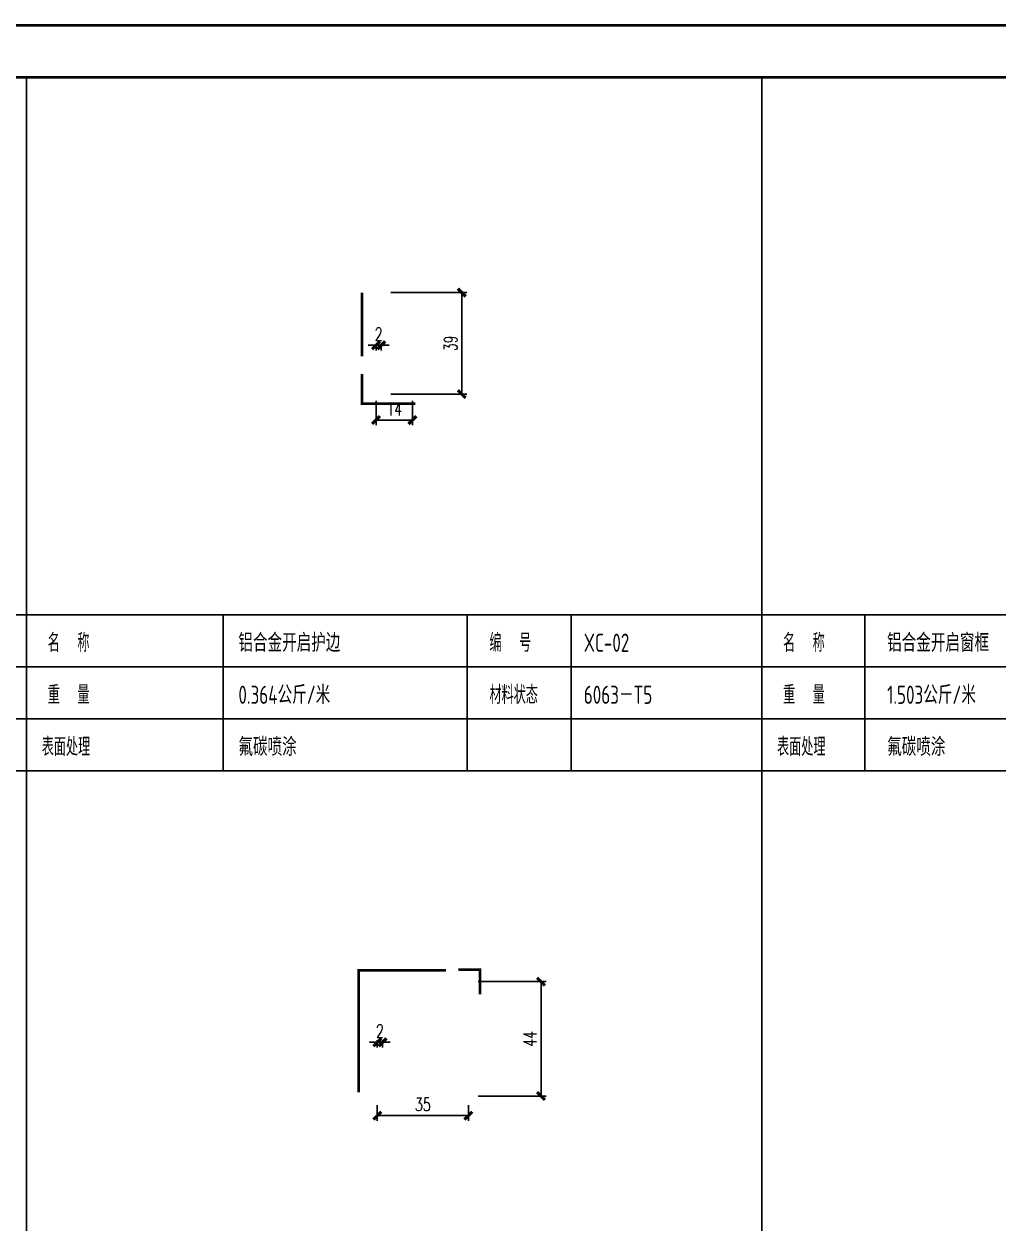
# Model space of a CAD drawing. Extents: x -51737 to 14768, y -80661 to -36245.
# Drawn here: x -51275 to -50900.6, y -80280.6 to -79819.6 of the extents above; entities that cross this region are included whole.
import ezdxf
from ezdxf.enums import TextEntityAlignment as Align

# ---------------------------------------------------------------- set-up
doc = ezdxf.new("R2010")
doc.units = 0
doc.linetypes.add('DASHED2', pattern=[9.525, 6.35, -3.175])
for name, color, linetype in [('0-cxFrame', 155, 'Continuous'), ('0-symbol', 71, 'Continuous'), ('0-text', 7, 'Continuous'), ('0-细实线', 6, 'Continuous'), ('DIM', 173, 'Continuous')]:
    doc.layers.add(name, color=color, linetype=linetype)
doc.layers.add('0-cxText', color=131, linetype='Continuous', lineweight=25)
doc.layers.add('0-图框', color=7, linetype='Continuous', lineweight=20)
doc.styles.add('CHINESE', font='ros1.shx', dxfattribs={"width": 0.8, "bigfont": 'hztxt.shx'})
doc.styles.add('cx_tuming', font='simhei.ttf')
doc.styles.add('cx_tuqian1', font='')
doc.styles.add('DHTEXT-1', font='ROMANS.shx', dxfattribs={"width": 0.7, "bigfont": 'CHINESE.shx'})
doc.styles.add('样式 1', font='romans.shx', dxfattribs={"width": 0.7, "bigfont": 'chinese.shx'})
doc.styles.add('黑体', font='simhei.ttf', dxfattribs={"height": 12})
doc.styles.get('cx_tuqian1').set_extended_font_data('SimSun')
doc.dimstyles.new('ZN2', dxfattribs={"dimscale": 2, "dimtxt": 2.5, "dimasz": 1.5, "dimexe": 1, "dimexo": 2, "dimgap": 0.9, "dimtad": 1, "dimdec": 1, "dimdsep": 46, "dimtxsty": 'DHTEXT-1', "dimblk": 'ARCHTICK', "dimcen": 2.5, "dimclrd": 173, "dimclre": 173, "dimclrt": 7, "dimazin": 2, "dimtfac": 1, "dimtdec": 1, "dimtix": 1, "dimtmove": 2, "dimatfit": 3, "dimfxl": 0, "dimtolj": 1, "dimtzin": 0, "dimarcsym": 0})

# ---------------------------------------------------------------- blocks, each defined once
blk = doc.blocks.new('TK22.A2 L(Dragon)')
at = {"layer": '0-cxFrame', "color": 7, "const_width": 0.5}
blk.add_lwpolyline([(0, 0), (-594, 0), (-594, 420), (0, 420)], close=True, dxfattribs=at)
at = {"layer": '0-cxFrame', "const_width": 0.5}
blk.add_lwpolyline([(-80, 10), (-574, 10), (-574, 410), (-80, 410)], close=True, dxfattribs=at)
at = {"style": '黑体', "flags": 4}
blk.add_attdef('图幅', text='', height=3.3, dxfattribs=at).set_placement((-40, 3), align=Align.RIGHT)
at = {"layer": '0-cxText', "flags": 4}
for tag, height, style, p in [('建设单位', 3.5, 'cx_tuming', (-45, 240)), ('项目名称', 3.5, 'cx_tuming', (-45, 210)), ('子项名称', 3.5, 'cx_tuming', (-45, 180)), ('工程编号', 3.3, 'cx_tuqian1', (-35, 165)), ('图名1', 3.5, 'cx_tuming', (-45, 87)), ('图名2', 3.5, 'cx_tuming', (-45, 79)), ('图名3', 3.5, 'cx_tuming', (-45, 71)), ('出图日期', 3.3, 'cx_tuqian1', (-39, 60)), ('专业', 3.3, 'cx_tuqian1', (-55, 52)), ('图号', 3.3, 'cx_tuqian1', (-55, 44)), ('版次', 3.3, 'cx_tuqian1', (-20, 44))]:
    blk.add_attdef(tag, text='', height=height, dxfattribs=dict(at, style=style)).set_placement(p, align=Align.MIDDLE)
at = {"layer": 'Defpoints', "color": 6, "flags": 4}
for tag, height, style, p in [('tufu', 3.3, '黑体', (-12, 12)), ('dwfname', 4, 'cx_tuqian1', (-80, 3))]:
    blk.add_attdef(tag, text='', height=height, dxfattribs=dict(at, style=style)).set_placement(p, align=Align.RIGHT)
blk = doc.blocks.new('_ArchTick')
at = {"color": 0, "linetype": 'ByBlock', "const_width": 0.4}
blk.add_lwpolyline([(-0.5, -0.5), (0.5, 0.5)], dxfattribs=at)
blk = doc.blocks.new('*D18')
at = {"layer": 'Defpoints', "color": 0, "ltscale": 20, "transparency": 16777216}
for p in [(-51138.04, -79922.91), (-51106.74, -79922.91), (-51138.04, -79961.91)]:
    blk.add_point(p, dxfattribs=at)
at = {"layer": 'DIM', "color": 173, "linetype": 'ByBlock', "lineweight": -2, "ltscale": 20, "transparency": 16777216}
for p, q in [((-51134.04, -79922.91), (-51104.74, -79922.91)), ((-51106.74, -79961.91), (-51106.74, -79922.91)), ((-51134.04, -79961.91), (-51104.74, -79961.91))]:
    blk.add_line(p, q, dxfattribs=at)
at = {"layer": 'DIM', "color": 173, "lineweight": -2, "ltscale": 20, "transparency": 16777216, "xscale": 3, "yscale": 3, "zscale": 3}
for p, rotation in [((-51106.74, -79922.91), 90), ((-51106.74, -79961.91), 270)]:
    blk.add_blockref('_ArchTick', p, dxfattribs=dict(at, rotation=rotation))
at = {"layer": 'DIM', "color": 7, "ltscale": 20, "transparency": 16777216, "insert": (-51111.04, -79942.41), "char_height": 5, "attachment_point": 5, "rotation": 90, "style": 'DHTEXT-1'}
blk.add_mtext('\\A1;39', dxfattribs=at)
blk = doc.blocks.new('*D19')
at = {"layer": 'Defpoints', "color": 0, "ltscale": 20, "transparency": 16777216}
for p in [(-51139.71, -79960.47), (-51125.71, -79960.47), (-51139.71, -79971.91)]:
    blk.add_point(p, dxfattribs=at)
at = {"layer": 'DIM', "color": 173, "linetype": 'ByBlock', "lineweight": -2, "ltscale": 20, "transparency": 16777216}
for p, q in [((-51139.71, -79964.47), (-51139.71, -79973.91)), ((-51125.71, -79964.47), (-51125.71, -79973.91)), ((-51125.71, -79971.91), (-51139.71, -79971.91))]:
    blk.add_line(p, q, dxfattribs=at)
at = {"layer": 'DIM', "color": 173, "lineweight": -2, "ltscale": 20, "transparency": 16777216, "xscale": 3, "yscale": 3, "zscale": 3, "rotation": 180}
blk.add_blockref('_ArchTick', (-51139.71, -79971.91), dxfattribs=at)
at = {"layer": 'DIM', "color": 173, "lineweight": -2, "ltscale": 20, "transparency": 16777216, "xscale": 3, "yscale": 3, "zscale": 3}
blk.add_blockref('_ArchTick', (-51125.71, -79971.91), dxfattribs=at)
at = {"layer": 'DIM', "color": 7, "ltscale": 20, "transparency": 16777216, "insert": (-51132.71, -79967.61), "char_height": 5, "attachment_point": 5, "style": 'DHTEXT-1'}
blk.add_mtext('\\A1;14', dxfattribs=at)
blk = doc.blocks.new('*D24')
at = {"layer": 'Defpoints', "color": 0, "ltscale": 20, "transparency": 16777216}
for p in [(-51139.21, -80231.27), (-51104.21, -80231.27), (-51104.21, -80239.31)]:
    blk.add_point(p, dxfattribs=at)
at = {"layer": 'DIM', "color": 173, "linetype": 'ByBlock', "lineweight": -2, "ltscale": 20, "transparency": 16777216}
for p, q in [((-51139.21, -80235.27), (-51139.21, -80241.31)), ((-51104.21, -80235.27), (-51104.21, -80241.31)), ((-51139.21, -80239.31), (-51104.21, -80239.31))]:
    blk.add_line(p, q, dxfattribs=at)
at = {"layer": 'DIM', "color": 173, "lineweight": -2, "ltscale": 20, "transparency": 16777216, "xscale": 3, "yscale": 3, "zscale": 3, "rotation": 180}
blk.add_blockref('_ArchTick', (-51139.21, -80239.31), dxfattribs=at)
at = {"layer": 'DIM', "color": 173, "lineweight": -2, "ltscale": 20, "transparency": 16777216, "xscale": 3, "yscale": 3, "zscale": 3}
blk.add_blockref('_ArchTick', (-51104.21, -80239.31), dxfattribs=at)
at = {"layer": 'DIM', "color": 7, "ltscale": 20, "transparency": 16777216, "insert": (-51121.71, -80235.01), "char_height": 5, "attachment_point": 5, "style": 'DHTEXT-1'}
blk.add_mtext('\\A1;35', dxfattribs=at)
blk = doc.blocks.new('*D25')
at = {"layer": 'Defpoints', "color": 0, "ltscale": 20, "transparency": 16777216}
for p in [(-51104.49, -80187.77), (-51104.49, -80231.77), (-51076.27, -80231.77)]:
    blk.add_point(p, dxfattribs=at)
at = {"layer": 'DIM', "color": 173, "linetype": 'ByBlock', "lineweight": -2, "ltscale": 20, "transparency": 16777216}
for p, q in [((-51100.49, -80187.77), (-51074.27, -80187.77)), ((-51076.27, -80187.77), (-51076.27, -80231.77)), ((-51100.49, -80231.77), (-51074.27, -80231.77))]:
    blk.add_line(p, q, dxfattribs=at)
at = {"layer": 'DIM', "color": 173, "lineweight": -2, "ltscale": 20, "transparency": 16777216, "xscale": 3, "yscale": 3, "zscale": 3}
for p, rotation in [((-51076.27, -80187.77), 90), ((-51076.27, -80231.77), 270)]:
    blk.add_blockref('_ArchTick', p, dxfattribs=dict(at, rotation=rotation))
at = {"layer": 'DIM', "color": 7, "ltscale": 20, "transparency": 16777216, "insert": (-51080.57, -80209.77), "char_height": 5, "attachment_point": 5, "rotation": 90, "style": 'DHTEXT-1'}
blk.add_mtext('\\A1;44', dxfattribs=at)
blk = doc.blocks.new('*D59')
at = {"layer": 'Defpoints', "color": 0, "ltscale": 20, "transparency": 16777216}
for p in [(-51139.71, -79939.53), (-51137.71, -79939.53), (-51139.71, -79943.14)]:
    blk.add_point(p, dxfattribs=at)
at = {"layer": 'DIM', "color": 173, "linetype": 'ByBlock', "lineweight": -2, "ltscale": 20, "transparency": 16777216}
for p, q in [((-51139.71, -79943.14), (-51142.71, -79943.14)), ((-51137.71, -79943.14), (-51139.71, -79943.14)), ((-51139.71, -79943.53), (-51139.71, -79945.14)), ((-51137.71, -79943.14), (-51134.71, -79943.14)), ((-51137.71, -79943.53), (-51137.71, -79945.14))]:
    blk.add_line(p, q, dxfattribs=at)
at = {"layer": 'DIM', "color": 173, "lineweight": -2, "ltscale": 20, "transparency": 16777216, "xscale": 3, "yscale": 3, "zscale": 3}
blk.add_blockref('_ArchTick', (-51139.71, -79943.14), dxfattribs=at)
at = {"layer": 'DIM', "color": 173, "lineweight": -2, "ltscale": 20, "transparency": 16777216, "xscale": 3, "yscale": 3, "zscale": 3, "rotation": 180}
blk.add_blockref('_ArchTick', (-51137.71, -79943.14), dxfattribs=at)
at = {"layer": 'DIM', "color": 7, "ltscale": 20, "transparency": 16777216, "insert": (-51138.71, -79938.84), "char_height": 5, "attachment_point": 5, "style": 'DHTEXT-1'}
blk.add_mtext('\\A1;2', dxfattribs=at)
blk = doc.blocks.new('*D62')
at = {"layer": 'Defpoints', "color": 0, "ltscale": 20, "transparency": 16777216}
for p in [(-51139.21, -80206.35), (-51137.21, -80206.35), (-51139.21, -80211.11)]:
    blk.add_point(p, dxfattribs=at)
at = {"layer": 'DIM', "color": 173, "linetype": 'ByBlock', "lineweight": -2, "ltscale": 20, "transparency": 16777216}
for p, q in [((-51139.21, -80211.11), (-51142.21, -80211.11)), ((-51139.21, -80210.35), (-51139.21, -80213.11)), ((-51137.21, -80211.11), (-51139.21, -80211.11)), ((-51137.21, -80210.35), (-51137.21, -80213.11)), ((-51137.21, -80211.11), (-51134.21, -80211.11))]:
    blk.add_line(p, q, dxfattribs=at)
at = {"layer": 'DIM', "color": 173, "lineweight": -2, "ltscale": 20, "transparency": 16777216, "xscale": 3, "yscale": 3, "zscale": 3}
blk.add_blockref('_ArchTick', (-51139.21, -80211.11), dxfattribs=at)
at = {"layer": 'DIM', "color": 173, "lineweight": -2, "ltscale": 20, "transparency": 16777216, "xscale": 3, "yscale": 3, "zscale": 3, "rotation": 180}
blk.add_blockref('_ArchTick', (-51137.21, -80211.11), dxfattribs=at)
at = {"layer": 'DIM', "color": 7, "ltscale": 20, "transparency": 16777216, "insert": (-51138.21, -80206.81), "char_height": 5, "attachment_point": 5, "style": 'DHTEXT-1'}
blk.add_mtext('\\A1;2', dxfattribs=at)

msp = doc.modelspace()

# ---------------------------------------------------------------- linework, layer by layer
at = {"layer": '0-symbol'}
for p, q in [((-50989.37, -79840.13, 0), (-51274.04, -79840.13, 0)), ((-51274.04, -80046.8), (-51274.04, -79840.13, 0)), ((-50991.37, -80046.8), (-50991.37, -79840.13)), ((-50709.71, -79840.13), (-50989.37, -79840.13)), ((-51198.48, -80046.8), (-51198.48, -80106.8)), ((-51104.72, -80046.8), (-51104.72, -80106.8)), ((-51064.72, -80046.8), (-51064.72, -80106.8)), ((-50951.86, -80046.8), (-50951.86, -80106.8)), ((-51556.71, -80066.8), (-51274.04, -80066.8)), ((-51274.04, -80066.8, 0), (-50991.37, -80066.8)), ((-50991.37, -80066.8), (-50709.71, -80066.8)), ((-51274.04, -80086.8), (-51556.71, -80086.8)), ((-50991.37, -80086.8), (-51274.04, -80086.8, 0)), ((-50709.71, -80086.8), (-50991.37, -80086.8)), ((-50989.37, -80106.8, 0), (-51274.04, -80106.8, 0)), ((-51274.04, -80313.47), (-51274.04, -80106.8, 0)), ((-50991.37, -80106.8), (-51274.04, -80106.8, 0)), ((-50991.37, -80313.47), (-50991.37, -80106.8)), ((-50709.71, -80106.8), (-50991.37, -80106.8)), ((-50709.71, -80106.8), (-50989.37, -80106.8))]:
    msp.add_line(p, q, dxfattribs=at)
for points in [[(-50708.71, -79840.13), (-51695.21, -79840.13), (-51696.21, -80640.13), (-50709.71, -80640.13)], [(-51274.04, -80106.8), (-51556.71, -80106.8), (-51556.71, -79840.13), (-51274.04, -79840.13)], [(-50991.37, -80106.8), (-51274.04, -80106.8), (-51274.04, -79840.13), (-50991.37, -79840.13)], [(-51556.71, -80046.8), (-51274.04, -80046.8), (-51274.04, -80106.8), (-51556.71, -80106.8)], [(-51274.04, -80046.8), (-50991.37, -80046.8), (-50991.37, -80106.8), (-51274.04, -80106.8)], [(-50991.37, -80046.8), (-50709.71, -80046.8), (-50709.71, -80106.8), (-50991.37, -80106.8)], [(-51274.04, -80373.47), (-51556.71, -80373.47), (-51556.71, -80106.8), (-51274.04, -80106.8)], [(-50991.37, -80373.47), (-51274.04, -80373.47), (-51274.04, -80106.8), (-50991.37, -80106.8)]]:
    msp.add_lwpolyline(points, close=True, dxfattribs=at)
at = {"layer": '0-细实线', "color": 3, "linetype": 'DASHED2', "ltscale": 0.5, "const_width": 1}
for points in [[(-51145.14, -79922.98), (-51145.14, -79947.37)], [(-51145.05, -79954.25), (-51145.05, -79965.57), (-51124.61, -79965.57)], [(-51146.42, -80230.4), (-51146.42, -80183.47), (-51112.81, -80183.47)], [(-51108.07, -80183.22), (-51099.74, -80183.22), (-51099.74, -80192.72)]]:
    msp.add_lwpolyline(points, dxfattribs=at)

# ---------------------------------------------------------------- block references
at = {"layer": '0-cxFrame', "xscale": 2, "yscale": 2, "zscale": 2}
msp.add_blockref('TK22.A2 L(Dragon)', (-50548.71, -80660.13), dxfattribs=at)

# ---------------------------------------------------------------- texts
at = {"layer": '0-text', "color": 3, "style": 'CHINESE', "width": 0.8}
for s, p in [('铝合金开启护边', (-51192.61, -80057.51)), ('铝合金开启窗框', (-50943.23, -80057.51)), ('XC-02', (-51059.85, -80057.51, 0)), ('0.364公斤/米 ', (-51192.61, -80077.51)), ('6063－T5', (-51059.85, -80077.51)), ('1.503公斤/米', (-50943.23, -80077.51)), ('氟碳喷涂', (-51192.61, -80097.51)), ('氟碳喷涂', (-50943.23, -80097.51))]:
    msp.add_text(s, height=7, dxfattribs=at).set_placement(p, align=Align.MIDDLE_LEFT)
at = {"layer": '0-图框', "style": '样式 1', "width": 0.7}
for s, p in [('名  称', (-51265.9, -80057.51)), ('编  号', (-51096.09, -80057.51)), ('名  称', (-50983.23, -80057.51)), ('重  量', (-51265.9, -80077.51)), ('材料状态', (-51096.09, -80077.51)), ('重  量', (-50983.23, -80077.51)), ('表面处理', (-51268.21, -80097.51)), ('表面处理', (-50985.54, -80097.51))]:
    msp.add_text(s, height=7, dxfattribs=at).set_placement(p, align=Align.MIDDLE_LEFT)

# ---------------------------------------------------------------- dimensions: what is measured, and where the dimension line sits
at = {"layer": 'DIM', "ltscale": 20}
for base, p1, p2, picture, middle in [((-51106.74, -79922.91), (-51138.04, -79961.91), (-51138.04, -79922.91), '*D18', (-51111.04, -79942.41)), ((-51076.27, -80231.77), (-51104.49, -80187.77), (-51104.49, -80231.77), '*D25', (-51080.57, -80209.77))]:
    dim = msp.add_linear_dim(base=base, p1=p1, p2=p2, angle=90, dimstyle='ZN2', dxfattribs=at)
    dim.commit()
    dim.dimension.update_dxf_attribs({"geometry": picture, "text_midpoint": middle})
for base, p1, p2, picture, middle in [((-51139.71, -79943.14), (-51137.71, -79939.53), (-51139.71, -79939.53), '*D59', (-51138.71, -79938.84)), ((-51139.71, -79971.91), (-51125.71, -79960.47), (-51139.71, -79960.47), '*D19', (-51132.71, -79967.61)), ((-51139.21, -80211.11), (-51137.21, -80206.35), (-51139.21, -80206.35), '*D62', (-51138.21, -80206.81)), ((-51104.21, -80239.31), (-51139.21, -80231.27), (-51104.21, -80231.27), '*D24', (-51121.71, -80235.01))]:
    dim = msp.add_linear_dim(base=base, p1=p1, p2=p2, dimstyle='ZN2', dxfattribs=at)
    dim.commit()
    dim.dimension.update_dxf_attribs({"geometry": picture, "text_midpoint": middle})

doc.saveas('drawing.dxf')
